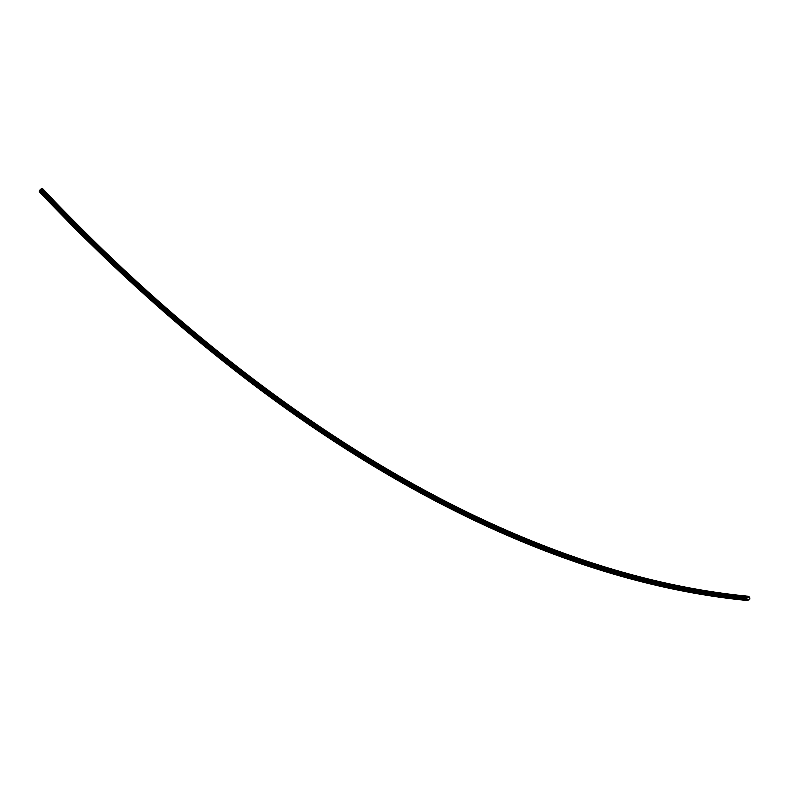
<?xml version="1.0" encoding="UTF-8"?>
<svg xmlns="http://www.w3.org/2000/svg" width="789" height="789" viewBox="0 0 789 789"><rect width="100%" height="100%" fill="white"/><g stroke="black" fill="none" stroke-linecap="round" stroke-linejoin="round"><path stroke-width="1.18" d="M747.193 600.064C744.51 592.736 754.136 599.344 747.193 600.064A1301.071 751.177 60 0 1 39.519 191.49L40.486 189.695L42.359 188.808A1298.98 749.964 60 0 0 748.929 596.75M42.359 188.808L42.142 189.725M39.519 191.49L40.476 191.303M749.264 597.105A1299.473 750.25 60 0 1 745.694 596.75M742.124 596.376A1299.473 750.25 60 0 1 738.543 595.981M736.157 595.705A1299.473 750.25 60 0 1 733.77 595.419M731.373 595.123A1299.473 750.25 60 0 1 727.774 594.669M725.377 594.354A1299.473 750.25 60 0 1 722.971 594.028M719.361 593.515A1299.473 750.25 60 0 1 716.945 593.17M714.538 592.815A1299.473 750.25 60 0 1 710.909 592.253M708.492 591.878A1299.473 750.25 60 0 1 706.066 591.484M702.437 590.882A1299.473 750.25 60 0 1 700.011 590.468M697.575 590.044A1299.473 750.25 60 0 1 693.935 589.393M688.047 588.298A1299.473 750.25 60 0 1 683.363 587.391M681.015 586.927A1299.473 750.25 60 0 1 676.321 585.971M673.974 585.477A1299.473 750.25 60 0 1 577.232 558.523M576.049 558.109A1299.473 750.25 60 0 1 42.428 189.015M631.565 575.694A1300.025 750.576 60 0 1 623.379 573.425M601.031 566.768A1300.025 750.576 60 0 1 597.49 565.654M571.63 556.985A1300.025 750.576 60 0 1 565.92 554.953M561.344 553.296A1300.025 750.576 60 0 1 555.624 551.176M553.326 550.318A1300.025 750.576 60 0 1 545.298 547.25M534.962 543.177A1300.025 750.576 60 0 1 531.51 541.787M524.596 538.956A1300.025 750.576 60 0 1 521.144 537.516M516.539 535.573A1300.025 750.576 60 0 1 513.205 534.153M504.319 530.287A1300.025 750.576 60 0 1 499.861 528.314M494.299 525.809A1300.025 750.576 60 0 1 486.497 522.239M471.99 515.395A1300.025 750.576 60 0 1 467.522 513.225M461.94 510.493A1300.025 750.576 60 0 1 457.472 508.264M456.358 507.712A1300.025 750.576 60 0 1 449.888 504.437M447.738 503.343A1300.025 750.576 60 0 1 438.023 498.313M435.873 497.178A1300.025 750.576 60 0 1 429.394 493.736M427.234 492.573A1300.025 750.576 60 0 1 417.509 487.286M415.349 486.093A1300.025 750.576 60 0 1 408.87 482.483M406.71 481.27A1300.025 750.576 60 0 1 400.23 477.592M394.875 474.505A1300.025 750.576 60 0 1 380.278 465.924M378.187 464.682A1300.025 750.576 60 0 1 375.061 462.798M371.935 460.904A1300.025 750.576 60 0 1 368.808 459.001M365.672 457.078A1300.025 750.576 60 0 1 363.591 455.795M361.51 454.503A1300.025 750.576 60 0 1 358.384 452.551M355.257 450.598A1300.025 750.576 60 0 1 352.131 448.625M350.04 447.304A1300.025 750.576 60 0 1 346.923 445.312M343.797 443.31A1300.025 750.576 60 0 1 335.473 437.915M332.455 435.942A1300.025 750.576 60 0 1 327.435 432.619M325.423 431.287A1300.025 750.576 60 0 1 319.387 427.243M317.385 425.892A1300.025 750.576 60 0 1 310.353 421.099M307.345 419.028A1300.025 750.576 60 0 1 302.325 415.556M299.317 413.456A1300.025 750.576 60 0 1 294.297 409.935M291.299 407.814A1300.025 750.576 60 0 1 286.289 404.244M284.287 402.804A1300.025 750.576 60 0 1 275.292 396.295M273.359 394.875A1300.025 750.576 60 0 1 263.704 387.744M259.837 384.854A1300.025 750.576 60 0 1 248.269 376.087M242.489 371.649A1300.025 750.576 60 0 1 231.917 363.404M229.037 361.135A1300.025 750.576 60 0 1 217.547 351.953M215.634 350.415A1300.025 750.576 60 0 1 213.75 348.886M210.929 346.598A1300.025 750.576 60 0 1 209.055 345.059M190.287 329.496A1300.025 750.576 60 0 1 152.267 296.477M150.472 294.869A1300.025 750.576 60 0 1 145.097 290.027M141.517 286.782A1300.025 750.576 60 0 1 130.806 276.949M128.134 274.473A1300.025 750.576 60 0 1 110.381 257.756M105.963 253.525A1300.025 750.576 60 0 1 95.449 243.337M92.855 240.793A1300.025 750.576 60 0 1 62.755 210.594M59.343 207.083A1300.025 750.576 60 0 1 55.082 202.674M50.831 198.246A1300.025 750.576 60 0 1 45.742 192.901M619.483 574.658A1301.722 751.552 60 0 1 616.031 573.652M747.341 599.975A1301.811 751.601 60 0 1 742.577 599.492M740.19 599.236A1301.811 751.601 60 0 1 731.817 598.259M729.421 597.963A1301.811 751.601 60 0 1 714.972 595.981M712.556 595.616A1301.811 751.601 60 0 1 698.009 593.239M695.582 592.815A1301.811 751.601 60 0 1 691.923 592.154M690.76 591.937A1301.811 751.601 60 0 1 594.788 567.626M592.47 566.877A1301.811 751.601 60 0 1 576.207 561.443M575.043 561.038A1301.811 751.601 60 0 1 569.333 559.036M567.044 558.227A1301.811 751.601 60 0 1 559.026 555.328M556.728 554.48A1301.811 751.601 60 0 1 550.998 552.33M548.7 551.462A1301.811 751.601 60 0 1 516.45 538.492M515.296 537.999A1301.811 751.601 60 0 1 510.848 536.096M508.629 535.139A1301.811 751.601 60 0 1 500.828 531.727M488.559 526.194A1301.811 751.601 60 0 1 478.509 521.519M476.27 520.464A1301.811 751.601 60 0 1 468.449 516.706M462.857 513.984A1301.811 751.601 60 0 1 458.389 511.775M448.556 506.824A1301.811 751.601 60 0 1 446.396 505.719M440.992 502.938A1301.811 751.601 60 0 1 434.512 499.545M432.352 498.401A1301.811 751.601 60 0 1 430.192 497.257M428.023 496.103A1301.811 751.601 60 0 1 425.863 494.94M420.458 492.011A1301.811 751.601 60 0 1 413.969 488.45M411.799 487.257A1301.811 751.601 60 0 1 405.309 483.618M398.82 479.939A1301.811 751.601 60 0 1 394.5 477.453M389.283 474.426A1301.811 751.601 60 0 1 387.192 473.203M384.065 471.358A1301.811 751.601 60 0 1 380.929 469.504M378.838 468.252A1301.811 751.601 60 0 1 376.748 467.009M367.349 461.318A1301.811 751.601 60 0 1 364.222 459.395M362.131 458.103A1301.811 751.601 60 0 1 357.959 455.509M355.869 454.208A1301.811 751.601 60 0 1 353.778 452.906M350.651 450.923A1301.811 751.601 60 0 1 347.525 448.941M339.181 443.596A1301.811 751.601 60 0 1 337.1 442.244M332.968 439.542A1301.811 751.601 60 0 1 330.956 438.23M324.91 434.236A1301.811 751.601 60 0 1 320.886 431.544M316.862 428.841A1301.811 751.601 60 0 1 312.838 426.109M299.771 417.115A1301.811 751.601 60 0 1 297.759 415.714M291.733 411.473A1301.811 751.601 60 0 1 287.729 408.633M282.709 405.043A1301.811 751.601 60 0 1 279.71 402.883M273.704 398.514A1301.811 751.601 60 0 1 271.771 397.104M256.297 385.614A1301.811 751.601 60 0 1 254.364 384.154M243.752 376.067A1301.811 751.601 60 0 1 240.862 373.838M226.423 362.546A1301.811 751.601 60 0 1 223.543 360.257M152.297 300.165A1301.811 751.601 60 0 1 148.707 296.95M130.796 280.657A1301.811 751.601 60 0 1 128.124 278.182M117.433 268.191A1301.811 751.601 60 0 1 114.77 265.676M97.077 248.722A1301.811 751.601 60 0 1 95.341 247.036M57.469 209.065A1301.811 751.601 60 0 1 53.208 204.647M47.251 198.443A1301.811 751.601 60 0 1 44.707 195.771M748.071 600.261A1301.722 751.552 60 0 1 264.571 392.291M262.638 390.861A1301.722 751.552 60 0 1 217.369 355.849M215.446 354.31A1301.722 751.552 60 0 1 197.546 339.664M194.725 337.317A1301.722 751.552 60 0 1 192.851 335.749M190.031 333.392A1301.722 751.552 60 0 1 188.157 331.814M185.346 329.447A1301.722 751.552 60 0 1 182.535 327.06M179.734 324.673A1301.722 751.552 60 0 1 177.86 323.066M175.059 320.669A1301.722 751.552 60 0 1 172.258 318.253M170.394 316.636A1301.722 751.552 60 0 1 167.593 314.209M164.802 311.773A1301.722 751.552 60 0 1 162.011 309.318M160.147 307.69A1301.722 751.552 60 0 1 156.429 304.406M154.575 302.759A1301.722 751.552 60 0 1 137.533 287.413M133.952 284.139A1301.722 751.552 60 0 1 123.242 274.227M120.569 271.732A1301.722 751.552 60 0 1 103.714 255.735M100.183 252.332A1301.722 751.552 60 0 1 84.541 237.035M81.948 234.461A1301.722 751.552 60 0 1 75.912 228.445M71.612 224.115A1301.722 751.552 60 0 1 67.321 219.766M62.183 214.529A1301.722 751.552 60 0 1 40.061 191.5M747.607 600.251A1301.475 751.404 60 0 1 39.736 191.559M746.858 599.699A1300.578 750.891 60 0 1 39.45 191.283M746.65 599.216A1300.025 750.576 60 0 1 39.529 190.968M746.572 598.654A1299.473 750.25 60 0 1 39.736 190.573M746.641 598.062A1298.98 749.964 60 0 1 40.071 190.129M746.848 597.51A1298.576 749.737 60 0 1 40.486 189.695M747.183 597.046A1298.329 749.589 60 0 1 40.949 189.301M747.597 596.711A1298.24 749.54 60 0 1 41.403 188.995M748.051 596.543A1298.329 749.589 60 0 1 41.817 188.798M748.514 596.553A1298.576 749.737 60 0 1 42.152 188.739M149.397 294.494A1300.578 750.891 60 0 1 146.715 292.078M127.946 274.897A1300.578 750.891 60 0 1 125.273 272.412M79.699 228.376A1300.578 750.891 60 0 1 77.983 226.66M71.967 220.595A1300.578 750.891 60 0 1 67.676 216.245"/></g></svg>
